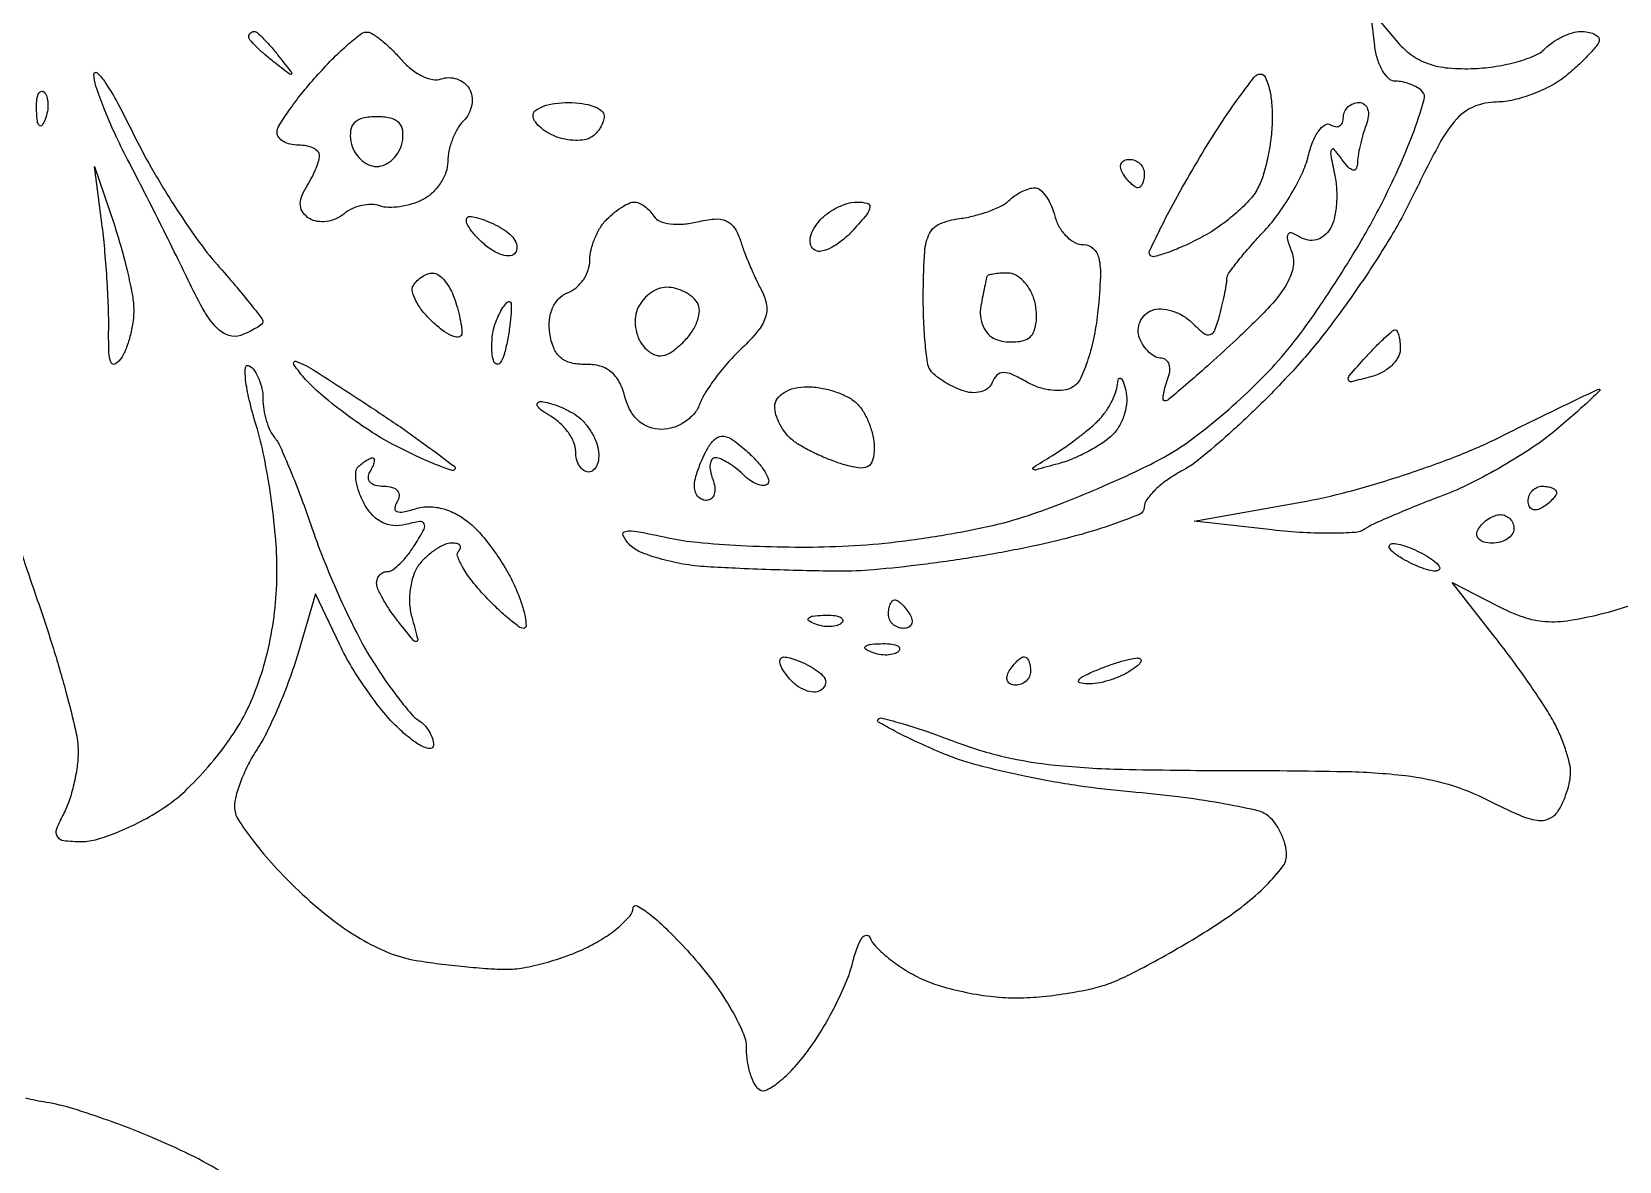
# Model space of a CAD drawing. Extents: x 0 to 102, y 0 to 135.
# Drawn here: x 83.99 to 93.43, y 114.17 to 120.89 of the extents above; entities that cross this region are included whole.
import ezdxf

# ---------------------------------------------------------------- set-up
doc = ezdxf.new("R2010")
doc.units = 0
doc.header["$MEASUREMENT"] = 0

msp = doc.modelspace()

# ---------------------------------------------------------------- linework, layer by layer
for points in [[(92.1049, 120.839531, 0.059374), (92.19357, 120.756098, 0.073623), (92.293476, 120.702888, 0.063986), (92.415512, 120.676289, 0.033004), (92.572018, 120.673029, 0.028071), (92.700441, 120.686081, 0.028942), (92.825265, 120.713376, 0.030224), (92.929991, 120.749667, 0.098161), (92.990788, 120.790348, -0.046467), (93.038329, 120.829788, -0.037295), (93.095875, 120.863128, -0.038572), (93.154246, 120.886, -0.074222), (93.20382, 120.8934, -0.043417), (93.245922, 120.889737, -0.063159), (93.281493, 120.878745, -0.082825), (93.305575, 120.862582, -0.206458), (93.3138, 120.843511, -0.169695), (93.304153, 120.815906, -0.016778), (93.257885, 120.76163, -0.01966), (93.196358, 120.699286, -0.014356), (93.12345, 120.634825, -0.048982), (93.033751, 120.573803, -0.033141), (92.92143, 120.521849, -0.033402), (92.804983, 120.485802, -0.055354), (92.703021, 120.473215, 0.094319), (92.569736, 120.446153, 0.114441), (92.465939, 120.372632, 0.059211), (92.361, 120.221954, 0.010168), (92.202971, 119.910633, -0.024218), (92.067636, 119.661607, -0.0139), (91.882018, 119.374572, -0.013865), (91.678968, 119.095826, -0.022407), (91.489472, 118.871802, -0.011178), (91.30355, 118.679779, -0.011646), (91.111701, 118.498928, -0.011392), (90.938913, 118.350466, -0.048949), (90.826272, 118.275173, 0.031262), (90.742188, 118.223169, 0.038299), (90.671129, 118.164166, 0.04206), (90.62119, 118.106905, 0.159617), (90.6066, 118.062366, -0.304649), (90.577196, 118.018587, -0.014144), (90.401189, 117.952409, -0.019374), (90.175359, 117.884374, -0.012238), (89.907329, 117.821786, -0.0108), (89.608696, 117.766417, -0.009031), (89.289601, 117.720257, -0.00914), (88.996212, 117.688647, -0.024517), (88.786379, 117.680245, -0.00368), (88.598775, 117.683316, -0.002425), (88.383053, 117.689481, -0.002439), (88.173256, 117.697521, -0.004713), (88.005497, 117.706354, -0.026534), (87.860206, 117.72315, -0.028289), (87.720645, 117.755049, -0.029423), (87.604761, 117.796054, -0.103896), (87.540197, 117.840794, -0.08377), (87.505316, 117.892821, -0.492454), (87.518587, 117.917599, -0.088083), (87.58813, 117.916777, -0.006735), (87.7725, 117.879211, 0.030583), (87.946958, 117.852251, 0.010112), (88.205597, 117.833608, 0.010027), (88.493873, 117.824473, 0.011218), (88.771673, 117.827477, 0.018115), (89.063317, 117.847771, 0.013679), (89.381638, 117.890377, 0.013921), (89.68249, 117.947691, 0.027218), (89.917592, 118.012887, 0.012285), (90.128361, 118.089706, 0.008733), (90.360822, 118.185679, 0.008823), (90.579578, 118.285119, 0.018494), (90.745195, 118.37161, 0.032401), (90.900282, 118.473894, 0.015674), (91.085343, 118.623292, 0.015472), (91.269125, 118.791593, 0.021461), (91.422247, 118.954162, 0.023175), (91.570643, 119.14293, 0.011574), (91.741428, 119.394322, 0.011464), (91.906562, 119.663262, 0.01657), (92.038965, 119.908767, 0.012003), (92.142706, 120.130586, 0.018577), (92.220416, 120.327253, 0.013357), (92.272666, 120.489006, 0.274372), (92.260495, 120.536705, 0.066507), (92.230116, 120.559923, 0.039087), (92.188707, 120.5795, 0.038397), (92.143434, 120.59285, 0.052543), (92.1012, 120.5973, -0.189133), (92.061617, 120.612828, -0.074044), (92.024296, 120.659428, -0.059353), (91.994646, 120.727854, -0.043777), (91.978, 120.8088), (91.953499, 121.0203)], [(85.308741, 120.8934, -0.184603), (85.326702, 120.886535, -0.013803), (85.365407, 120.84991, -0.017649), (85.409987, 120.802066, -0.012436), (85.456791, 120.74535, -0.001576), (85.531246, 120.649794, -0.377591), (85.5306, 120.6396, -0.377591), (85.520406, 120.638954, -0.001576), (85.42485, 120.713409, -0.012436), (85.368134, 120.760213, -0.017649), (85.32029, 120.804793, -0.013803), (85.283665, 120.843498, -0.184603), (85.2768, 120.861459, -0.099038), (85.279238, 120.873649, -0.097945), (85.286183, 120.884017, -0.097945), (85.296551, 120.890962, -0.099038)], [(85.975578, 120.890105, -0.151867), (86.008907, 120.881587, -0.027932), (86.061662, 120.844912, -0.02773), (86.120625, 120.793324, -0.022119), (86.178369, 120.731629, 0.046854), (86.239202, 120.672752, 0.053876), (86.307302, 120.629316, 0.061826), (86.372183, 120.606611, 0.145907), (86.422783, 120.610497, -0.094074), (86.467797, 120.618633, -0.080661), (86.515321, 120.610487, -0.080285), (86.558019, 120.587659, -0.091766), (86.589091, 120.553396, -0.104569), (86.60507, 120.50896, -0.077877), (86.604097, 120.456712, -0.074135), (86.586785, 120.40483, -0.078997), (86.555349, 120.361509, 0.06509), (86.519278, 120.314588, 0.039119), (86.488856, 120.251158, 0.038554), (86.46811, 120.182124, 0.053769), (86.4612, 120.118057, -0.086732), (86.450231, 120.055299, -0.058818), (86.41771, 119.990243, -0.057407), (86.369769, 119.932833, -0.071451), (86.31315, 119.892608, -0.044612), (86.248482, 119.866338, -0.038134), (86.17669, 119.850248, -0.039872), (86.108737, 119.845856, -0.08232), (86.056506, 119.85533, 0.087588), (86.007159, 119.863748, 0.054682), (85.948749, 119.857, 0.052814), (85.890674, 119.837121, 0.064437), (85.842168, 119.806437, -0.073839), (85.794381, 119.777446, -0.06681), (85.738568, 119.762331, -0.070164), (85.68352, 119.762828, -0.101456), (85.637978, 119.779522, -0.097907), (85.600934, 119.813948, -0.131127), (85.584588, 119.856586, -0.110783), (85.590458, 119.907244, -0.05703), (85.61837, 119.965033, 0.019957), (85.648642, 120.017418, 0.020348), (85.674431, 120.071717, 0.020614), (85.6929, 120.120567, 0.075101), (85.698505, 120.15315, 0.193208), (85.689351, 120.177373, 0.090249), (85.662143, 120.197962, 0.068991), (85.621372, 120.211926, 0.048097), (85.5729, 120.2166, -0.056348), (85.52436, 120.222088, -0.075787), (85.483277, 120.238327, -0.094998), (85.455732, 120.262348, -0.167598), (85.446, 120.290566, -0.137915), (85.457906, 120.332911, -0.014667), (85.514341, 120.419513, -0.017209), (85.58955, 120.520258, -0.013019), (85.67865, 120.62567, -0.012158), (85.772448, 120.725936, -0.016706), (85.861841, 120.811068, -0.013413), (85.939153, 120.876287, -0.156948)], [(84.587213, 120.289433, 0.016971), (84.696024, 120.084229, 0.012105), (84.831023, 119.861904, 0.012243), (84.970229, 119.655962, 0.025417), (85.090598, 119.503939, -0.00455), (85.194385, 119.38354, -0.006981), (85.281852, 119.277211, -0.002888), (85.354502, 119.185253, -0.167249), (85.3614, 119.165207, -0.233379), (85.354194, 119.15061, -0.025881), (85.322634, 119.128929, -0.027232), (85.279986, 119.105866, -0.018723), (85.229429, 119.084261, -0.178708), (85.158661, 119.08336, -0.113616), (85.088384, 119.12813, -0.06356), (85.013395, 119.226698, -0.01952), (84.926172, 119.392459, 0.003097), (84.846236, 119.557288, 0.001711), (84.746642, 119.757721, 0.001706), (84.644305, 119.96019, 0.002743), (84.555536, 120.132, -0.012346), (84.479159, 120.287058, -0.014363), (84.414517, 120.438146, -0.013418), (84.367218, 120.56824, -0.079102), (84.355409, 120.6396, -0.665451), (84.374565, 120.647758, -0.053635), (84.42318, 120.589085, -0.023128), (84.497818, 120.464147, -0.009659)], [(91.298956, 120.6396, -0.287511), (91.325637, 120.622876, -0.047732), (91.347718, 120.563412, -0.039919), (91.362997, 120.479628, -0.025151), (91.368, 120.380238, -0.028653), (91.361621, 120.26901, -0.022233), (91.342412, 120.149253, -0.02271), (91.31435, 120.038852, -0.049308), (91.280892, 119.958114, -0.065339), (91.229363, 119.886223, -0.027462), (91.143246, 119.803796, -0.026596), (91.040233, 119.724602, -0.031256), (90.93463, 119.661338, -0.014071), (90.832961, 119.612337, -0.021543), (90.742046, 119.576247, -0.017333), (90.667761, 119.553256, -0.268938), (90.642943, 119.559857, -0.317008), (90.638235, 119.587049, -0.004969), (90.710956, 119.736642, -0.011084), (90.803758, 119.912919, -0.006861), (90.920161, 120.115995, -0.009127), (91.043866, 120.316656, -0.013894), (91.159205, 120.485791, -0.008431), (91.260281, 120.620659, -0.231717)], [(84.058913, 120.532087, -0.126455), (84.075261, 120.504429, -0.060344), (84.081958, 120.463372, -0.05415), (84.078792, 120.416203, -0.051402), (84.065591, 120.369937, -0.054073), (84.046848, 120.334687, -0.470617), (84.03143, 120.333228, -0.168741), (84.019474, 120.357911, -0.018894), (84.014479, 120.42105, -0.028489), (84.015409, 120.479947, -0.077125), (84.024776, 120.520554, -0.208169), (84.040397, 120.535997, -0.296942)], [(87.1803, 120.4704, -0.035819), (87.261303, 120.46459, -0.054247), (87.329672, 120.447015, -0.070965), (87.37654, 120.421309, -0.236101), (87.3918, 120.390793, -0.082851), (87.386132, 120.356822, -0.053446), (87.369191, 120.320597, -0.052137), (87.344277, 120.287715, -0.066254), (87.314834, 120.263618, -0.098775), (87.275719, 120.249044, -0.044764), (87.220958, 120.245189, -0.041972), (87.1605, 120.251443, -0.044889), (87.103334, 120.267677, -0.045603), (87.051865, 120.29302, -0.052194), (87.00832, 120.32633, -0.059609), (86.978469, 120.362172, -0.14484), (86.9688, 120.394851, -0.244294), (86.983863, 120.42384, -0.06743), (87.030928, 120.448208, -0.051882), (87.099288, 120.464893, -0.033947)], [(91.884651, 120.4704, -0.168247), (91.916037, 120.459531, -0.150596), (91.935708, 120.431091, -0.107411), (91.939709, 120.387798, -0.061217), (91.926951, 120.336581, 0.02027), (91.907192, 120.278109, 0.015701), (91.890304, 120.213039, 0.015964), (91.878378, 120.151234, 0.036412), (91.874305, 120.103931, -0.127132), (91.866475, 120.075196, -0.350843), (91.848258, 120.067982, -0.135106), (91.819695, 120.086146, -0.029543), (91.782862, 120.132, 0.020224), (91.737314, 120.190918, 0.534027), (91.720661, 120.1891, 0.167766), (91.716016, 120.158075, 0.00699), (91.738337, 120.046697, -0.038478), (91.750515, 119.956944, -0.034267), (91.749519, 119.862787, -0.035905), (91.736637, 119.778042, -0.082924), (91.712338, 119.718609, -0.083488), (91.675878, 119.677052, -0.105139), (91.630453, 119.653718, -0.109222), (91.580833, 119.651362, -0.096153), (91.532282, 119.66974, 0.045303), (91.483205, 119.69424, 0.379691), (91.461804, 119.686349, 0.197991), (91.458594, 119.654629, 0.019085), (91.484088, 119.57977, -0.148107), (91.490986, 119.484569, -0.086217), (91.446677, 119.377916, -0.049844), (91.341931, 119.244437, -0.013997), (91.152947, 119.058292, -0.003874), (91.000583, 118.918585, -0.006042), (90.866978, 118.800869, -0.002116), (90.750671, 118.701718, -0.17725), (90.729037, 118.6938, -0.389543), (90.719769, 118.702313, -0.052972), (90.72037, 118.731077, -0.038793), (90.728852, 118.772021, -0.021148), (90.745206, 118.8207, 0.057964), (90.757643, 118.869283, 0.102995), (90.754747, 118.910323, 0.148741), (90.737443, 118.937257, 0.177953), (90.709303, 118.9476, -0.121582), (90.673536, 118.956428, -0.06477), (90.636038, 118.98282, -0.058528), (90.602584, 119.021648, -0.057031), (90.578693, 119.067499, -0.098366), (90.570224, 119.116746, -0.097784), (90.581187, 119.165603, -0.098101), (90.609851, 119.206505, -0.099715), (90.651794, 119.233104, -0.105225), (90.706253, 119.24171, -0.062336), (90.771245, 119.230054, -0.058263), (90.836314, 119.201124, -0.062742), (90.891177, 119.158537, 0.02645), (90.960037, 119.096601, 0.245521), (90.998032, 119.088974, 0.237344), (91.026843, 119.115786, 0.024876), (91.055412, 119.20637, 0.006826), (91.072182, 119.274271, 0.00794), (91.086213, 119.339274, 0.007164), (91.096404, 119.39453, 0.046396), (91.098534, 119.422745, -0.160852), (91.107507, 119.451591, -0.01043), (91.160721, 119.522853, -0.014344), (91.229601, 119.606148, -0.010156), (91.311413, 119.695757, 0.03227), (91.397449, 119.798789, 0.023919), (91.479201, 119.922651, 0.024363), (91.545318, 120.047553, 0.048995), (91.582491, 120.152565, -0.033914), (91.609924, 120.238173, -0.061138), (91.6452, 120.302741, -0.095821), (91.682169, 120.337707, -0.287579), (91.715425, 120.337923, 0.095751), (91.744254, 120.326984, 0.173683), (91.7688, 120.331253, 0.171964), (91.785216, 120.350196, 0.093639), (91.791, 120.380807, -0.103658), (91.798164, 120.414993, -0.098917), (91.81851, 120.444082, -0.096792), (91.848904, 120.463575, -0.094603)], [(86.0382, 120.3858, 0.051314), (85.956797, 120.377424, 0.141833), (85.906368, 120.350729, 0.169023), (85.883167, 120.304742, 0.080835), (85.885105, 120.23775, 0.076985), (85.905366, 120.181179, 0.076288), (85.941838, 120.13319, 0.081628), (85.988462, 120.100897, 0.111169), (86.0382, 120.0897, 0.111169), (86.087938, 120.100897, 0.081628), (86.134562, 120.13319, 0.076288), (86.171034, 120.181179, 0.076985), (86.191295, 120.23775, 0.080835), (86.193233, 120.304742, 0.169023), (86.170032, 120.350729, 0.141833), (86.119603, 120.377424, 0.051314)], [(84.473294, 119.7513, -0.012101), (84.517202, 119.60933, -0.01141), (84.555126, 119.462602, -0.011449), (84.582764, 119.331136, -0.038408), (84.592203, 119.2437, -0.0407), (84.588462, 119.169829, -0.028273), (84.572797, 119.087705, -0.028623), (84.548586, 119.010056, -0.051159), (84.51883, 118.950253, -0.104738), (84.483691, 118.914206, -0.465113), (84.458933, 118.921359, -0.09647), (84.445098, 118.981397, -0.011309), (84.443508, 119.119453, 0.012291), (84.441666, 119.256091, 0.006421), (84.433005, 119.426105, 0.006382), (84.419647, 119.60037, 0.009708), (84.403179, 119.7513), (84.359591, 120.0897)], [(90.517007, 120.132, -0.093332), (90.551207, 120.12556, -0.09642), (90.580282, 120.107149, -0.099167), (90.599742, 120.07968, -0.105053), (90.6066, 120.0474, -0.042167), (90.603864, 120.015011, -0.061769), (90.595641, 119.987651, -0.081139), (90.583559, 119.969099, -0.210953), (90.569293, 119.9628, -0.151918), (90.551465, 119.968345, -0.038439), (90.527586, 119.987651, -0.035638), (90.502457, 120.015017, -0.029505), (90.4797, 120.0474, -0.082592), (90.466459, 120.079726, -0.161196), (90.469091, 120.107149, -0.182303), (90.486979, 120.125377, -0.108972)], [(89.95464, 119.9628, -0.180206), (89.986794, 119.950822, -0.060409), (90.02103, 119.913097, -0.050851), (90.051986, 119.858358, -0.03934), (90.074487, 119.7936, 0.065234), (90.100778, 119.728917, 0.067733), (90.142587, 119.674103, 0.074957), (90.19292, 119.637072, 0.121763), (90.244183, 119.6244, -0.186798), (90.30227, 119.601914, -0.154569), (90.335771, 119.54413, -0.066457), (90.345306, 119.433505, -0.013182), (90.330758, 119.234861, -0.024211), (90.3078, 119.080745, -0.029591), (90.270984, 118.939776, -0.030493), (90.226896, 118.827964, -0.146195), (90.181862, 118.777326, -0.109372), (90.127533, 118.75837, -0.056505), (90.055223, 118.758014, -0.052135), (89.977164, 118.774826, -0.053842), (89.905166, 118.807314, 0.025395), (89.820834, 118.851293, 0.11164), (89.766261, 118.862785, 0.195876), (89.728794, 118.846871, 0.108835), (89.701781, 118.804303, -0.140349), (89.676785, 118.769841, -0.100427), (89.633969, 118.748403, -0.085531), (89.579732, 118.743323, -0.069034), (89.522484, 118.755832, -0.027882), (89.464503, 118.780944, -0.025901), (89.408181, 118.812911, -0.026822), (89.361133, 118.846618, -0.074592), (89.333593, 118.876384, -0.115953), (89.315623, 118.923159, -0.011612), (89.302066, 119.042939, -0.014096), (89.29314, 119.188378, -0.010759), (89.291293, 119.347855, -0.013181), (89.299871, 119.584125, -0.100412), (89.328633, 119.691036, -0.180667), (89.389884, 119.748138, -0.065043), (89.5068, 119.779614, 0.027536), (89.593666, 119.796152, 0.026109), (89.679781, 119.822357, 0.027055), (89.753383, 119.853624, 0.077909), (89.79867, 119.885364, -0.041306), (89.835, 119.914999, -0.035227), (89.877639, 119.940053, -0.036734), (89.91992, 119.957304, -0.078652)], [(86.591121, 119.792305, -0.065064), (86.631, 119.786448, -0.023657), (86.685293, 119.76827, -0.022986), (86.743515, 119.742525, -0.025409), (86.79715, 119.712304, -0.058289), (86.840115, 119.677534, -0.091488), (86.866532, 119.638209, -0.124167), (86.872643, 119.600817, -0.176889), (86.858586, 119.570586, -0.211086), (86.823841, 119.557136, -0.081089), (86.772071, 119.568092, -0.061728), (86.711932, 119.600454, -0.042131), (86.652557, 119.650586, -0.026521), (86.603176, 119.705503, -0.067675), (86.575517, 119.751209, -0.175591), (86.573775, 119.779541, -0.337073)], [(87.572927, 119.8782, -0.108457), (87.600736, 119.872096, -0.050839), (87.632615, 119.853258, -0.047029), (87.663372, 119.825771, -0.048519), (87.688092, 119.793289, 0.163456), (87.722882, 119.76439, 0.06024), (87.785528, 119.748474, 0.051586), (87.863576, 119.746493, 0.042075), (87.946096, 119.759963, -0.040895), (88.04768, 119.77679, -0.119257), (88.117426, 119.765894, -0.146066), (88.166096, 119.726339, -0.073696), (88.200887, 119.654523, 0.015174), (88.225547, 119.58354, 0.008724), (88.25932, 119.499508, 0.00871), (88.296227, 119.416195, 0.014369), (88.330628, 119.347312, -0.084881), (88.358146, 119.264977, -0.122942), (88.351174, 119.188962, -0.089559), (88.305566, 119.10833, -0.029787), (88.212398, 119.008912, 0.022318), (88.13233, 118.925989, 0.019466), (88.056056, 118.832498, 0.019915), (87.993727, 118.742474, 0.053321), (87.959201, 118.67265, -0.091532), (87.925642, 118.616054, -0.067726), (87.870708, 118.56809, -0.066318), (87.80362, 118.535676, -0.079576), (87.734467, 118.5246, -0.088643), (87.659714, 118.537958, -0.094367), (87.596034, 118.576287, -0.086698), (87.54699, 118.638469, -0.062321), (87.514909, 118.721087, 0.060109), (87.481666, 118.807827, 0.10094), (87.432352, 118.867913, 0.106539), (87.365528, 118.901863, 0.072869), (87.280647, 118.911437, -0.066629), (87.195126, 118.920008, -0.121435), (87.133065, 118.951896, -0.118055), (87.091828, 119.009725, -0.060918), (87.068616, 119.096028, -0.059912), (87.066887, 119.176937, -0.078693), (87.085521, 119.248314, -0.089548), (87.12256, 119.303508, -0.10911), (87.174366, 119.337729, 0.085211), (87.225146, 119.367922, 0.066211), (87.26818, 119.415803, 0.066092), (87.29727, 119.473367, 0.084178), (87.3072, 119.531931, -0.059364), (87.314619, 119.594201, -0.039024), (87.337021, 119.662908, -0.039012), (87.369843, 119.727333, -0.059128), (87.40872, 119.77668, -0.028022), (87.452191, 119.815534, -0.029913), (87.498833, 119.848379, -0.031328), (87.542023, 119.871476, -0.107525)], [(88.895771, 119.8782, -0.058688), (88.95741, 119.87094, -0.383604), (88.973651, 119.84739, -0.141257), (88.955126, 119.804712, -0.011349), (88.874105, 119.710995, -0.037479), (88.810495, 119.650499, -0.051139), (88.7445, 119.606958, -0.062218), (88.685799, 119.585082, -0.199078), (88.645385, 119.591627, -0.169528), (88.622811, 119.619465, -0.119147), (88.618414, 119.659905, -0.087786), (88.633667, 119.708528, -0.053457), (88.667051, 119.758832, -0.056026), (88.714525, 119.804512, -0.043325), (88.775102, 119.843136, -0.044496), (88.838893, 119.869512, -0.075932)], [(86.372542, 119.4552, -0.151484), (86.403271, 119.445671, -0.057709), (86.437456, 119.415891, -0.050327), (86.469585, 119.372582, -0.042852), (86.494449, 119.321381, -0.019501), (86.51411, 119.263491, -0.015915), (86.530716, 119.200201, -0.016207), (86.542263, 119.140911, -0.040005), (86.5458, 119.096769, -0.328804), (86.530703, 119.076293, -0.163286), (86.496684, 119.077096, -0.068827), (86.442869, 119.105438, -0.028352), (86.378595, 119.157295, -0.035466), (86.3179, 119.220602, -0.049082), (86.273813, 119.285693, -0.059465), (86.250955, 119.343177, -0.206161), (86.256688, 119.381907, -0.062087), (86.279248, 119.409943, -0.051325), (86.309405, 119.43367, -0.053318), (86.342206, 119.449821, -0.087977)], [(89.793033, 119.4552, 0.016928), (89.74772, 119.453665, 0.02548), (89.708477, 119.448987, 0.023053), (89.678107, 119.442333, 0.258541), (89.669527, 119.43405, 0.022672), (89.665802, 119.419561, 0.001274), (89.656405, 119.374086, 0.001957), (89.645567, 119.319873, 0.001432), (89.633945, 119.259617, 0.074609), (89.631545, 119.197695, 0.076188), (89.6475, 119.13827, 0.082632), (89.678819, 119.090391, 0.115569), (89.720966, 119.06177, 0.053682), (89.771367, 119.048409, 0.044753), (89.826692, 119.04495, 0.046679), (89.878457, 119.051207, 0.085202), (89.917807, 119.067088, 0.148569), (89.945498, 119.098518, 0.06564), (89.961816, 119.151994, 0.056669), (89.965227, 119.217694, 0.048645), (89.954291, 119.286084, 0.060933), (89.928652, 119.350745, 0.065696), (89.888679, 119.405522, 0.07398), (89.841079, 119.442578, 0.12916)], [(87.764852, 119.3706, 0.09533), (87.713431, 119.360706, 0.066847), (87.661934, 119.331653, 0.064541), (87.618172, 119.288699, 0.074995), (87.589411, 119.238013, 0.078973), (87.577147, 119.180128, 0.061963), (87.581807, 119.116046, 0.062586), (87.601883, 119.055741, 0.084958), (87.634971, 119.008989, 0.083359), (87.688315, 118.970982, 0.156864), (87.740152, 118.963595, 0.117628), (87.797048, 118.987907, 0.036863), (87.867715, 119.048857, 0.051933), (87.915599, 119.107875, 0.061497), (87.947148, 119.172359, 0.072091), (87.958573, 119.232334, 0.150594), (87.946717, 119.277882, 0.083235), (87.915614, 119.313368, 0.053445), (87.869657, 119.343364, 0.052081), (87.816749, 119.363727, 0.065929)], [(86.827513, 119.286, -0.406616), (86.83854, 119.275257, -0.018685), (86.837886, 119.217659, -0.022187), (86.830875, 119.142567, -0.012955), (86.816169, 119.05335, -0.021502), (86.796594, 118.970593, -0.075673), (86.774036, 118.920925, -0.317691), (86.753339, 118.912702, -0.258326), (86.73532, 118.929241, -0.05925), (86.724849, 118.979802, -0.033659), (86.723687, 119.042355, -0.033136), (86.731085, 119.106422, -0.046331), (86.746665, 119.161891, -0.021823), (86.767328, 119.209428, -0.030934), (86.790059, 119.249543, -0.031514), (86.811804, 119.278725, -0.220315)], [(92.100212, 119.1168, -0.296181), (92.111512, 119.109462, -0.043674), (92.120826, 119.082422, -0.037585), (92.127287, 119.044618, -0.023541), (92.1294, 118.999767, -0.134171), (92.116229, 118.951567, -0.073143), (92.07741, 118.903517, -0.064279), (92.020091, 118.862867, -0.058242), (91.952413, 118.836451, -0.007989), (91.838681, 118.808643, -0.408196), (91.820948, 118.819546, -0.245202), (91.82718, 118.8454, -0.004537), (91.923225, 118.953484, -0.009155), (91.981973, 119.016058, -0.013342), (92.036182, 119.068826, -0.008803), (92.082795, 119.110343, -0.179397)], [(85.965482, 118.682422, -0.005056), (86.179127, 118.538855, -0.008529), (86.354946, 118.413642, -0.002939), (86.500744, 118.304684, -0.442326), (86.50243, 118.286048, -0.302445), (86.481504, 118.280911, -0.008276), (86.389291, 118.315961, -0.014437), (86.278693, 118.363852, -0.009066), (86.152148, 118.425865, -0.024218), (86.012097, 118.506465, -0.016318), (85.860172, 118.611133, -0.01646), (85.719522, 118.722295, -0.031126), (85.6152, 118.822239, -0.042299), (85.546227, 118.911101, -0.731442), (85.561423, 118.929605, -0.047288), (85.670874, 118.873416, -0.003195)], [(88.60158, 118.7784, -0.045545), (88.683529, 118.77092, -0.037078), (88.768824, 118.748578, -0.038434), (88.8448, 118.715816, -0.075503), (88.89768, 118.67688, -0.064102), (88.936571, 118.626496, -0.039128), (88.969378, 118.558775, -0.038654), (88.991754, 118.485308, -0.054646), (88.9992, 118.417379, -0.060419), (88.989967, 118.341252, -0.215034), (88.960379, 118.303519, -0.163556), (88.905885, 118.29484, -0.032804), (88.80885, 118.317753, -0.021355), (88.728223, 118.34629, -0.016732), (88.643351, 118.383819, -0.017033), (88.56664, 118.424133, -0.039231), (88.51275, 118.460713, -0.058487), (88.472282, 118.501687, -0.04461), (88.438064, 118.554699, -0.04566), (88.414718, 118.611049, -0.075521), (88.407, 118.661859, -0.160593), (88.421818, 118.706805, -0.098876), (88.463463, 118.744582, -0.078651), (88.526282, 118.769867, -0.05648)], [(90.495691, 118.757384, -0.080356), (90.50192, 118.692224, -0.054974), (90.48896, 118.618881, -0.054203), (90.459939, 118.548888, -0.071134), (90.418482, 118.493596, -0.049202), (90.359302, 118.445043, -0.024173), (90.275677, 118.39487, -0.023719), (90.183009, 118.350716, -0.031749), (90.095054, 118.320222, -0.001673), (89.958119, 118.282778, -0.295126), (89.944427, 118.28717, -0.45145), (89.946238, 118.298279, -0.002139), (90.0567, 118.367031, 0.014297), (90.129216, 118.41465, 0.010366), (90.207262, 118.471598, 0.010486), (90.279165, 118.528807, 0.022425), (90.33165, 118.576527, 0.041852), (90.372851, 118.625008, 0.032854), (90.409219, 118.683655, 0.03381), (90.435897, 118.743108, 0.066759), (90.447214, 118.793507, -0.058687), (90.453827, 118.825346, -0.510845), (90.465502, 118.829011, -0.150839), (90.480058, 118.809088, -0.018977)], [(93.3138, 118.763283, -0.7602), (93.317601, 118.756575, -0.007681), (93.256695, 118.697398, -0.009114), (93.170679, 118.619265, -0.004653), (93.06, 118.524157, -0.027669), (92.919131, 118.418119, -0.015963), (92.739049, 118.305717, -0.01592), (92.550505, 118.204121, -0.025605), (92.3832, 118.131165, 0.005251), (92.231237, 118.072135, 0.00629), (92.089479, 118.013268, 0.005465), (91.97136, 117.960929, 0.040872), (91.9179, 117.931045, -0.131616), (91.860685, 117.911466, -0.014616), (91.721469, 117.90607, -0.016993), (91.552374, 117.910208, -0.012993), (91.368, 117.925814), (90.9027, 117.977403), (91.5372, 118.090844, 0.02155), (91.820091, 118.154108, 0.013303), (92.146849, 118.251514, 0.013335), (92.46522, 118.365203, 0.023236), (92.7216, 118.478502, -0.00143), (92.935398, 118.584353, -0.002155), (93.122392, 118.675271, -0.000842), (93.283409, 118.752368, -0.050071)], [(87.0111, 118.689932, -0.065874), (87.051974, 118.68515, -0.025749), (87.106377, 118.668351, -0.024949), (87.16413, 118.643873, -0.028368), (87.216646, 118.61467, -0.061231), (87.264385, 118.575548, -0.043165), (87.307827, 118.52135, -0.043534), (87.340848, 118.461249, -0.067516), (87.357211, 118.404465, -0.055205), (87.359024, 118.353318, -0.083029), (87.348413, 118.310064, -0.111229), (87.327536, 118.281295, -0.18235), (87.299714, 118.2708, -0.15655), (87.270303, 118.28024, -0.097439), (87.245252, 118.306842, -0.079551), (87.228343, 118.346578, -0.060969), (87.2226, 118.393496, 0.100292), (87.211804, 118.44678, 0.054217), (87.17911, 118.505481, 0.050884), (87.131178, 118.560334, 0.055942), (87.07455, 118.602424, -0.023279), (87.022937, 118.635795, -0.080908), (86.994841, 118.6637, -0.312272), (86.994464, 118.680816, -0.247992)], [(88.246718, 118.38963, -0.027193), (88.305333, 118.330479, -0.043705), (88.347657, 118.27353, -0.05509), (88.370008, 118.226264, -0.286753), (88.363809, 118.199409, -0.210658), (88.33944, 118.189953, -0.081251), (88.303165, 118.197579, -0.06186), (88.261041, 118.220207, -0.042248), (88.21947, 118.25529, 0.029402), (88.176365, 118.293603, 0.030719), (88.129666, 118.325993, 0.032287), (88.0861, 118.348698, 0.104347), (88.054335, 118.3554, 0.236269), (88.033634, 118.34504, 0.129407), (88.022716, 118.318123, 0.080346), (88.024043, 118.277138, 0.043448), (88.038006, 118.2285, -0.059169), (88.050318, 118.179922, -0.104659), (88.047087, 118.138877, -0.149511), (88.029281, 118.11193, -0.174242), (88.000537, 118.1016, -0.128539), (87.968964, 118.109853, -0.119037), (87.944395, 118.132664, -0.104387), (87.930797, 118.166958, -0.080183), (87.930415, 118.20735, -0.037164), (87.941505, 118.255836, -0.019057), (87.962152, 118.314719, -0.018829), (87.988148, 118.37404, -0.026877), (88.015928, 118.424361, -0.086104), (88.058761, 118.47223, -0.207513), (88.10376, 118.484193, -0.123351), (88.160351, 118.460611, -0.023822)], [(86.014993, 118.3554, -0.358917), (86.023342, 118.34852, -0.103966), (86.023076, 118.330549, -0.055932), (86.013622, 118.303276, -0.027035), (85.9959, 118.2708, 0.146489), (85.98727, 118.238703, 0.191582), (85.999183, 118.211051, 0.134005), (86.031886, 118.192372, 0.063222), (86.0805, 118.1862, -0.065983), (86.130385, 118.179588, -0.152818), (86.161909, 118.159522, -0.198693), (86.171582, 118.129157, -0.117964), (86.159498, 118.092536, 0.10396), (86.146327, 118.056047, 0.353413), (86.158439, 118.035851, 0.14117), (86.197391, 118.033093, 0.024387), (86.269614, 118.052195, -0.081027), (86.350618, 118.064076, -0.066391), (86.437259, 118.0511, -0.061294), (86.523767, 118.01415, -0.05173), (86.604282, 117.955509, -0.037718), (86.675161, 117.881315, -0.020908), (86.750516, 117.781224, -0.020748), (86.818749, 117.672881, -0.031289), (86.86806, 117.57285, -0.017953), (86.901607, 117.483598, -0.032969), (86.92139, 117.408541, -0.041144), (86.927316, 117.354668, -0.422238), (86.913237, 117.3402, -0.163299), (86.883614, 117.35014, -0.014037), (86.820401, 117.400794, -0.017361), (86.747141, 117.467465, -0.012581), (86.67013, 117.546479, -0.02251), (86.600309, 117.628971, -0.0356), (86.549074, 117.706122, -0.039894), (86.519709, 117.769266, -0.293234), (86.526479, 117.800279, 0.122488), (86.537332, 117.818318, 0.257355), (86.53409, 117.833841, 0.162691), (86.516284, 117.84448, 0.054053), (86.485659, 117.8478, 0.10328), (86.444595, 117.839226, 0.040416), (86.393321, 117.811716, 0.037826), (86.340904, 117.771963, 0.03842), (86.295369, 117.72496, 0.085698), (86.260097, 117.663605, 0.049978), (86.23897, 117.581171, 0.04796), (86.234012, 117.491403, 0.057234), (86.247091, 117.40771, -0.002946), (86.282589, 117.276108, -0.381372), (86.275523, 117.262237, -0.325023), (86.259138, 117.266553, -0.002596), (86.16948, 117.37752, -0.018576), (86.119224, 117.44541, -0.021591), (86.076764, 117.513601, -0.021214), (86.046149, 117.573674, -0.107638), (86.0382, 117.61017, -0.092782), (86.043089, 117.636292, -0.096253), (86.057073, 117.658499, -0.099271), (86.077935, 117.673361, -0.105668), (86.10245, 117.6786, 0.15919), (86.133665, 117.688797, 0.035269), (86.17717, 117.725588, 0.033275), (86.223636, 117.777322, 0.026761), (86.266595, 117.838558, 0.013815), (86.320055, 117.92967, 0.242062), (86.320986, 117.962901, 0.334832), (86.295636, 117.976022, 0.021803), (86.209589, 117.957485, -0.087503), (86.137909, 117.951651, -0.094587), (86.070651, 117.971134, -0.087911), (86.011586, 118.015659, -0.064611), (85.96382, 118.082504, -0.036021), (85.933731, 118.149992, -0.04685), (85.916751, 118.215469, -0.054773), (85.913988, 118.269937, -0.183684), (85.928377, 118.301977, -0.028187), (85.951268, 118.322423, -0.030012), (85.975857, 118.339707, -0.031447), (85.998648, 118.351857, -0.107137)], [(92.9754, 118.1862, -0.042167), (93.007789, 118.183464, -0.061769), (93.035149, 118.175241, -0.081139), (93.053701, 118.163159, -0.210953), (93.06, 118.148893, -0.151918), (93.054455, 118.131065, -0.038439), (93.035149, 118.107186, -0.035638), (93.007783, 118.082057, -0.029505), (92.9754, 118.0593, -0.082592), (92.943074, 118.046059, -0.161196), (92.915651, 118.048691, -0.182303), (92.897423, 118.066579, -0.108972), (92.8908, 118.096607, -0.093332), (92.89724, 118.130807, -0.09642), (92.915651, 118.159882, -0.099167), (92.94312, 118.179342, -0.105053)], [(92.726593, 118.017, -0.105429), (92.756967, 118.010523, -0.099231), (92.782815, 117.992149, -0.096318), (92.800141, 117.964695, -0.092995), (92.8062, 117.9324, -0.153634), (92.796046, 117.900135, -0.097988), (92.767456, 117.872651, -0.080552), (92.724738, 117.854106, -0.062283), (92.674307, 117.8478, -0.066118), (92.627639, 117.853998, -0.138808), (92.596517, 117.872651, -0.191142), (92.585568, 117.900282, -0.139169), (92.5947, 117.9324, -0.06081), (92.620605, 117.964761, -0.051032), (92.655011, 117.992149, -0.053229), (92.692281, 118.010799, -0.089642)], [(92.0871, 117.845209, -0.067616), (92.128329, 117.839608, -0.024967), (92.184126, 117.821119, -0.024204), (92.243804, 117.79459, -0.026766), (92.2986, 117.7632, -0.027796), (92.3421, 117.731529, -0.102785), (92.363372, 117.705281, -0.335455), (92.36055, 117.688953, -0.190341), (92.3409, 117.681191, -0.067616), (92.299671, 117.686792, -0.024967), (92.243874, 117.705281, -0.024204), (92.184196, 117.73181, -0.026766), (92.1294, 117.7632, -0.027796), (92.0859, 117.794871, -0.102785), (92.064628, 117.821119, -0.335455), (92.06745, 117.837447, -0.190341)], [(89.121107, 117.5094, -0.151918), (89.138935, 117.503855, -0.038439), (89.162814, 117.484549, -0.035638), (89.187943, 117.457183, -0.029505), (89.2107, 117.4248, -0.082592), (89.223941, 117.392474, -0.161196), (89.221309, 117.365051, -0.182303), (89.203421, 117.346823, -0.108972), (89.173393, 117.3402, -0.093332), (89.139193, 117.34664, -0.09642), (89.110118, 117.365051, -0.099167), (89.090658, 117.39252, -0.105053), (89.0838, 117.4248, -0.042167), (89.086536, 117.457189, -0.061769), (89.094759, 117.484549, -0.081139), (89.106841, 117.503101, -0.210953)], [(88.69605, 117.418121, -0.028489), (88.754947, 117.417191, -0.077125), (88.795554, 117.407824, -0.208169), (88.810997, 117.392203, -0.296942), (88.807087, 117.373688, -0.126455), (88.779429, 117.357339, -0.060344), (88.738372, 117.350642, -0.05415), (88.691203, 117.353808, -0.051402), (88.644937, 117.367009, -0.054073), (88.609687, 117.385752, -0.470617), (88.608228, 117.40117, -0.168741), (88.632911, 117.413126, -0.018894)], [(89.03445, 117.248921, -0.028489), (89.093347, 117.247991, -0.077125), (89.133954, 117.238624, -0.208169), (89.149397, 117.223003, -0.296942), (89.145487, 117.204488, -0.126455), (89.117829, 117.188139, -0.060344), (89.076772, 117.181442, -0.05415), (89.029603, 117.184608, -0.051402), (88.983337, 117.197809, -0.054073), (88.948087, 117.216552, -0.470617), (88.946628, 117.23197, -0.168741), (88.971311, 117.243926, -0.018894)], [(88.460091, 117.169705, -0.065793), (88.496301, 117.164271, -0.023428), (88.545936, 117.147425, -0.022774), (88.599319, 117.123613, -0.024921), (88.648682, 117.09568, -0.055227), (88.690311, 117.06235, -0.136748), (88.709341, 117.028608, -0.192588), (88.704991, 116.997471, -0.125121), (88.679418, 116.971006, -0.151089), (88.639437, 116.960642, -0.082132), (88.58935, 116.971325, -0.069165), (88.53706, 117.000721, -0.057015), (88.490827, 117.045031, -0.032677), (88.455784, 117.093357, -0.080259), (88.438674, 117.133616, -0.183511), (88.441748, 117.158846, -0.283253)], [(89.892493, 117.171, -0.210953), (89.906759, 117.164701, -0.081139), (89.918841, 117.146149, -0.061769), (89.927064, 117.118789, -0.042167), (89.9298, 117.0864, -0.105053), (89.922942, 117.05412, -0.099167), (89.903482, 117.026651, -0.09642), (89.874407, 117.00824, -0.093332), (89.840207, 117.0018, -0.108972), (89.810179, 117.008423, -0.182303), (89.792291, 117.026651, -0.161196), (89.789659, 117.054074, -0.082592), (89.8029, 117.0864, -0.029505), (89.825657, 117.118783, -0.035638), (89.850786, 117.146149, -0.038439), (89.874665, 117.165455, -0.151918)], [(90.5643, 117.163758, -0.181913), (90.583753, 117.157635, -0.36682), (90.586772, 117.142953, -0.099487), (90.565649, 117.11781, -0.025013), (90.522, 117.0864, -0.040566), (90.464128, 117.055335, -0.028934), (90.3951, 117.029847, -0.029384), (90.32597, 117.013142, -0.053798), (90.2682, 117.009042, -0.051935), (90.222907, 117.015443, -0.491407), (90.216135, 117.030893, -0.152377), (90.239278, 117.053243, -0.014925), (90.3105, 117.0864, -0.014016), (90.381485, 117.114574, -0.013486), (90.454849, 117.139116, -0.013539), (90.52062, 117.157232, -0.04673)]]:
    msp.add_lwpolyline(points, format="xyb", close=True)
for points in [[(83.913693, 117.820374, 0.005009), (84.014653, 117.521947, -0.008376), (84.1092, 117.236152, -0.009783), (84.189059, 116.961709, -0.00887), (84.247751, 116.727822, -0.057093), (84.2616, 116.606935, -0.03465), (84.255233, 116.515176, -0.023156), (84.235874, 116.411643, -0.02335), (84.20761, 116.312545, -0.041739), (84.174023, 116.234838, 0.030231), (84.132562, 116.144661, 0.242261), (84.137198, 116.100607, 0.225009), (84.176322, 116.076731, 0.026328), (84.281285, 116.0712, 0.073214), (84.377079, 116.085303, 0.025378), (84.50898, 116.132418, 0.024579), (84.651089, 116.199838, 0.026188), (84.782815, 116.279603, 0.043734), (84.913227, 116.385984, 0.024972), (85.051777, 116.534948, 0.024785), (85.177169, 116.699998, 0.037342), (85.267754, 116.856213, 0.032279), (85.343791, 117.043154, 0.027701), (85.399706, 117.248072, 0.026935), (85.433929, 117.464068, 0.026324), (85.445084, 117.68416, 0.021453), (85.435854, 117.889634, 0.0136), (85.408348, 118.127794, 0.013657), (85.368503, 118.360616, 0.024451), (85.321309, 118.548811, -0.014077), (85.279814, 118.700848, -0.030533), (85.258473, 118.819988, -0.054239), (85.257906, 118.892505, -0.55406), (85.279925, 118.903369, -0.105646), (85.311157, 118.87344, -0.051343), (85.337467, 118.82454, -0.04769), (85.35536, 118.765802, -0.050141), (85.3614, 118.705727, 0.03981), (85.366367, 118.643439, 0.032314), (85.381237, 118.578097, 0.033394), (85.403014, 118.519377, 0.06934), (85.428932, 118.47807, -0.069298), (85.463364, 118.423202, -0.007389), (85.523146, 118.284627, -0.008995), (85.589247, 118.116459, -0.007117), (85.654831, 117.9324, 0.014186), (85.729605, 117.73157, 0.010343), (85.823569, 117.512679, 0.010465), (85.921374, 117.308696, 0.022553), (86.006871, 117.156961, 0.011449), (86.087475, 117.034233, 0.013473), (86.169511, 116.921945, 0.012407), (86.243285, 116.83122, 0.077578), (86.288572, 116.792419, -0.068404), (86.322247, 116.764616, -0.052473), (86.350742, 116.726279, -0.053426), (86.370108, 116.68378, -0.08038), (86.3766, 116.64366, -0.40484), (86.358552, 116.625024, -0.121112), (86.315872, 116.634074, -0.053191), (86.249321, 116.675453, -0.022912), (86.169866, 116.743522, -0.03328), (86.080267, 116.839686, -0.017462), (85.981467, 116.970026, -0.017294), (85.88913, 117.111236, -0.025371), (85.818813, 117.24187), (85.674493, 117.546001), (85.568512, 117.187066, -0.016219), (85.51804, 117.034528, -0.012821), (85.453958, 116.87297, -0.013019), (85.386669, 116.725976, -0.031188), (85.327366, 116.621842, 0.027067), (85.27563, 116.532711, 0.024492), (85.231905, 116.435537, 0.025279), (85.201437, 116.344603, 0.068295), (85.1922, 116.277294, 0.14314), (85.213944, 116.202898, 0.021218), (85.304647, 116.073431, 0.022457), (85.428422, 115.926022, 0.017631), (85.575, 115.777446, 0.022362), (85.762178, 115.615846, 0.03312), (85.940881, 115.493257, 0.038078), (86.111182, 115.409109, 0.0548), (86.27295, 115.36376, 0.009221), (86.409684, 115.343739, 0.007028), (86.560047, 115.326692, 0.007112), (86.701462, 115.314699, 0.016538), (86.807752, 115.310731, 0.045758), (86.910898, 115.31975, 0.021659), (87.041253, 115.349171, 0.021257), (87.175971, 115.391997, 0.028116), (87.294202, 115.442896, 0.027275), (87.396598, 115.501155, 0.034745), (87.483647, 115.566139, 0.03725), (87.546079, 115.628547, 0.170701), (87.56447, 115.675546, -0.562019), (87.588354, 115.688966, -0.040744), (87.665306, 115.637042, -0.027108), (87.773997, 115.539924, -0.013065), (87.90287, 115.40467, -0.023446), (88.032294, 115.247288, -0.026771), (88.140391, 115.085078, -0.027885), (88.216321, 114.938705, -0.106089), (88.2378, 114.838613, 0.037153), (88.243639, 114.760146, 0.041095), (88.261031, 114.686093, 0.045105), (88.286471, 114.626419, 0.131778), (88.316886, 114.594108, 0.268059), (88.360581, 114.592807, 0.045028), (88.433225, 114.64082, 0.038876), (88.517243, 114.719364, 0.025335), (88.601878, 114.821765, 0.024454), (88.685398, 114.9462, 0.017928), (88.766052, 115.091622, 0.018199), (88.832596, 115.235149, 0.037849), (88.871623, 115.3521, -0.022857), (88.898874, 115.442718, -0.069436), (88.928315, 115.499759, -0.24295), (88.953896, 115.513044, -0.315097), (88.974974, 115.49837, 0.103728), (89.006052, 115.448674, 0.028631), (89.073954, 115.385673, 0.027622), (89.160927, 115.321524, 0.02576), (89.256442, 115.26572, 0.043675), (89.373266, 115.217705, 0.022468), (89.526344, 115.177354, 0.022149), (89.688731, 115.149727, 0.031066), (89.835491, 115.1406, 0.022021), (89.981516, 115.147034, 0.016405), (90.141646, 115.166485, 0.016656), (90.291669, 115.194869, 0.03577), (90.404354, 115.228718, 0.026567), (90.520763, 115.280208, 0.008513), (90.687961, 115.368658, 0.008467), (90.871065, 115.473629, 0.009368), (91.044362, 115.581366, 0.022991), (91.20113, 115.693504, 0.029904), (91.333043, 115.810771, 0.030728), (91.42776, 115.918139, 0.166884), (91.4526, 115.990489, 0.062885), (91.444817, 116.052131, 0.044895), (91.421536, 116.117748, 0.045323), (91.387339, 116.177301, 0.069757), (91.34685, 116.220666, 0.116467), (91.270909, 116.257209, 0.010317), (91.060928, 116.298894, 0.013041), (90.805132, 116.337361, 0.009795), (90.522, 116.366795, -0.015991), (90.213552, 116.40273, -0.014004), (89.893967, 116.459554, -0.01439), (89.605161, 116.528015, -0.035086), (89.398476, 116.599196, -0.008064), (89.245414, 116.667172, -0.014113), (89.121301, 116.729019, -0.008439), (89.025091, 116.782506, -0.492936), (89.022818, 116.799818, -0.268588), (89.047405, 116.806375, -0.005736), (89.172389, 116.771022, -0.011622), (89.320862, 116.723401, -0.007377), (89.4916, 116.661393, 0.034395), (89.773207, 116.576019, 0.030806), (90.074427, 116.52617, 0.020187), (90.477215, 116.501149, 0.005418), (91.118478, 116.4942, -0.004505), (91.793659, 116.488117, -0.024194), (92.160468, 116.463725, -0.043194), (92.415413, 116.41175, -0.046107), (92.651846, 116.317426, 0.012972), (92.836414, 116.229223, 0.067435), (92.944491, 116.197537, 0.143476), (93.016081, 116.207223, 0.147655), (93.070181, 116.253976, 0.036582), (93.097784, 116.305505, 0.025996), (93.12129, 116.366709, 0.026382), (93.137672, 116.427811, 0.049431), (93.143305, 116.478612, 0.060171), (93.137273, 116.533955, 0.020847), (93.115772, 116.611507, 0.020362), (93.084732, 116.695795, 0.02229), (93.047759, 116.774712, 0.023093), (92.993488, 116.867573, 0.007266), (92.904014, 117.00132, 0.007241), (92.799713, 117.147848, 0.007964), (92.694404, 117.286656), (92.437891, 117.613812), (92.705404, 117.475475, 0.034662), (92.861256, 117.408116, 0.067924), (92.993418, 117.38091, 0.058496), (93.140551, 117.388196, 0.020086), (93.349649, 117.432001, 0.023984), (93.503082, 117.478563, 0.023422)], [(85.109043, 114.107956, 0.021217), (84.8961, 114.221854, 0.013983), (84.678497, 114.319229, 0.011989), (84.444415, 114.409704, 0.012153), (84.227769, 114.481629, 0.033545), (84.07125, 114.518141, -0.019842), (83.949683, 114.54301, -0.030515)]]:
    msp.add_lwpolyline(points, format="xyb")

doc.saveas('drawing.dxf')
